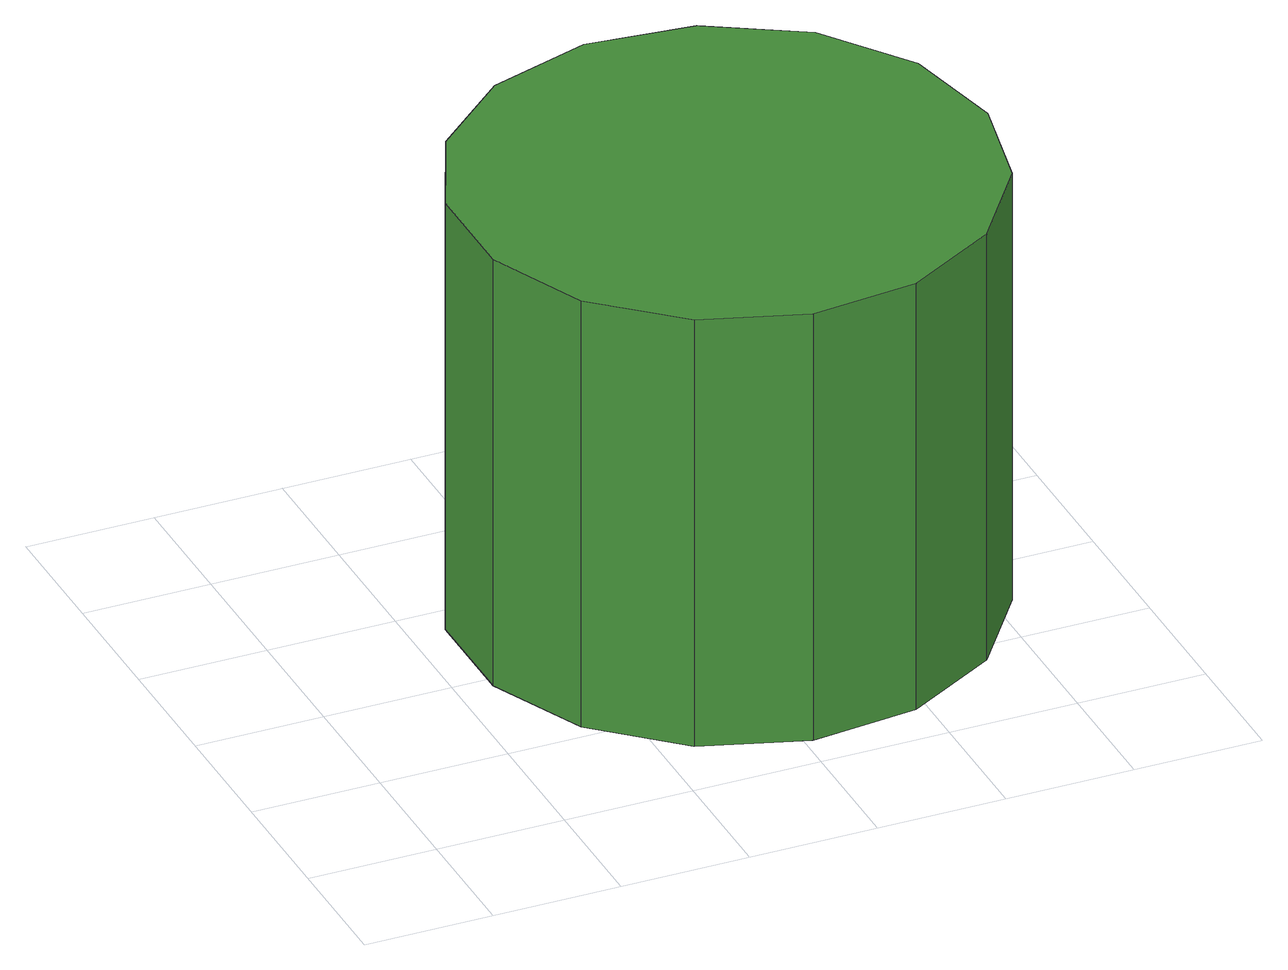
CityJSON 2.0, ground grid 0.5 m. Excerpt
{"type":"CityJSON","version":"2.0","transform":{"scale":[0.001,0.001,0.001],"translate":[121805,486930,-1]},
"CityObjects":{
"tree1":{"type":"SolitaryVegetationObject","attributes":{"function":"something"},"geometry":[{"type":"MultiSurface","lod":"1","boundaries":[[[0,1,2,3,4,5,6,7,8,9,10,11,12,13,14]],[[15,16,17,18,19,20,21,22,23,24,25,26,27,28,29]],[[0,29,28,1]],[[1,28,27,2]],[[2,27,26,3]],[[3,26,25,4]],[[4,25,24,5]],[[5,24,23,6]],[[6,23,22,7]],[[7,22,21,8]],[[8,21,20,9]],[[9,20,19,10]],[[10,19,18,11]],[[11,18,17,12]],[[12,17,16,13]],[[13,16,15,14]],[[14,15,29,0]]]}]}
},
"vertices":[
[2662,1163,2250],[2574,1579,2250],[2324,1923,2250],[1956,2135,2250],[1534,2180,2250],[1129,2048,2250],[814,1764,2250],[641,1376,2250],[641,951,2250],[814,563,2250],[1129,278,2250],[1534,147,2250],[1956,192,2250],[2324,404,2250],[2574,748,2250],[2574,748,473],[2324,404,473],[1956,192,473],[1534,147,473],[1129,278,473],[814,563,473],[641,951,473],[641,1376,473],[814,1764,473],[1129,2048,473],[1534,2180,473],[1956,2135,473],[2324,1923,473],[2574,1579,473],[2662,1163,473]
]}
